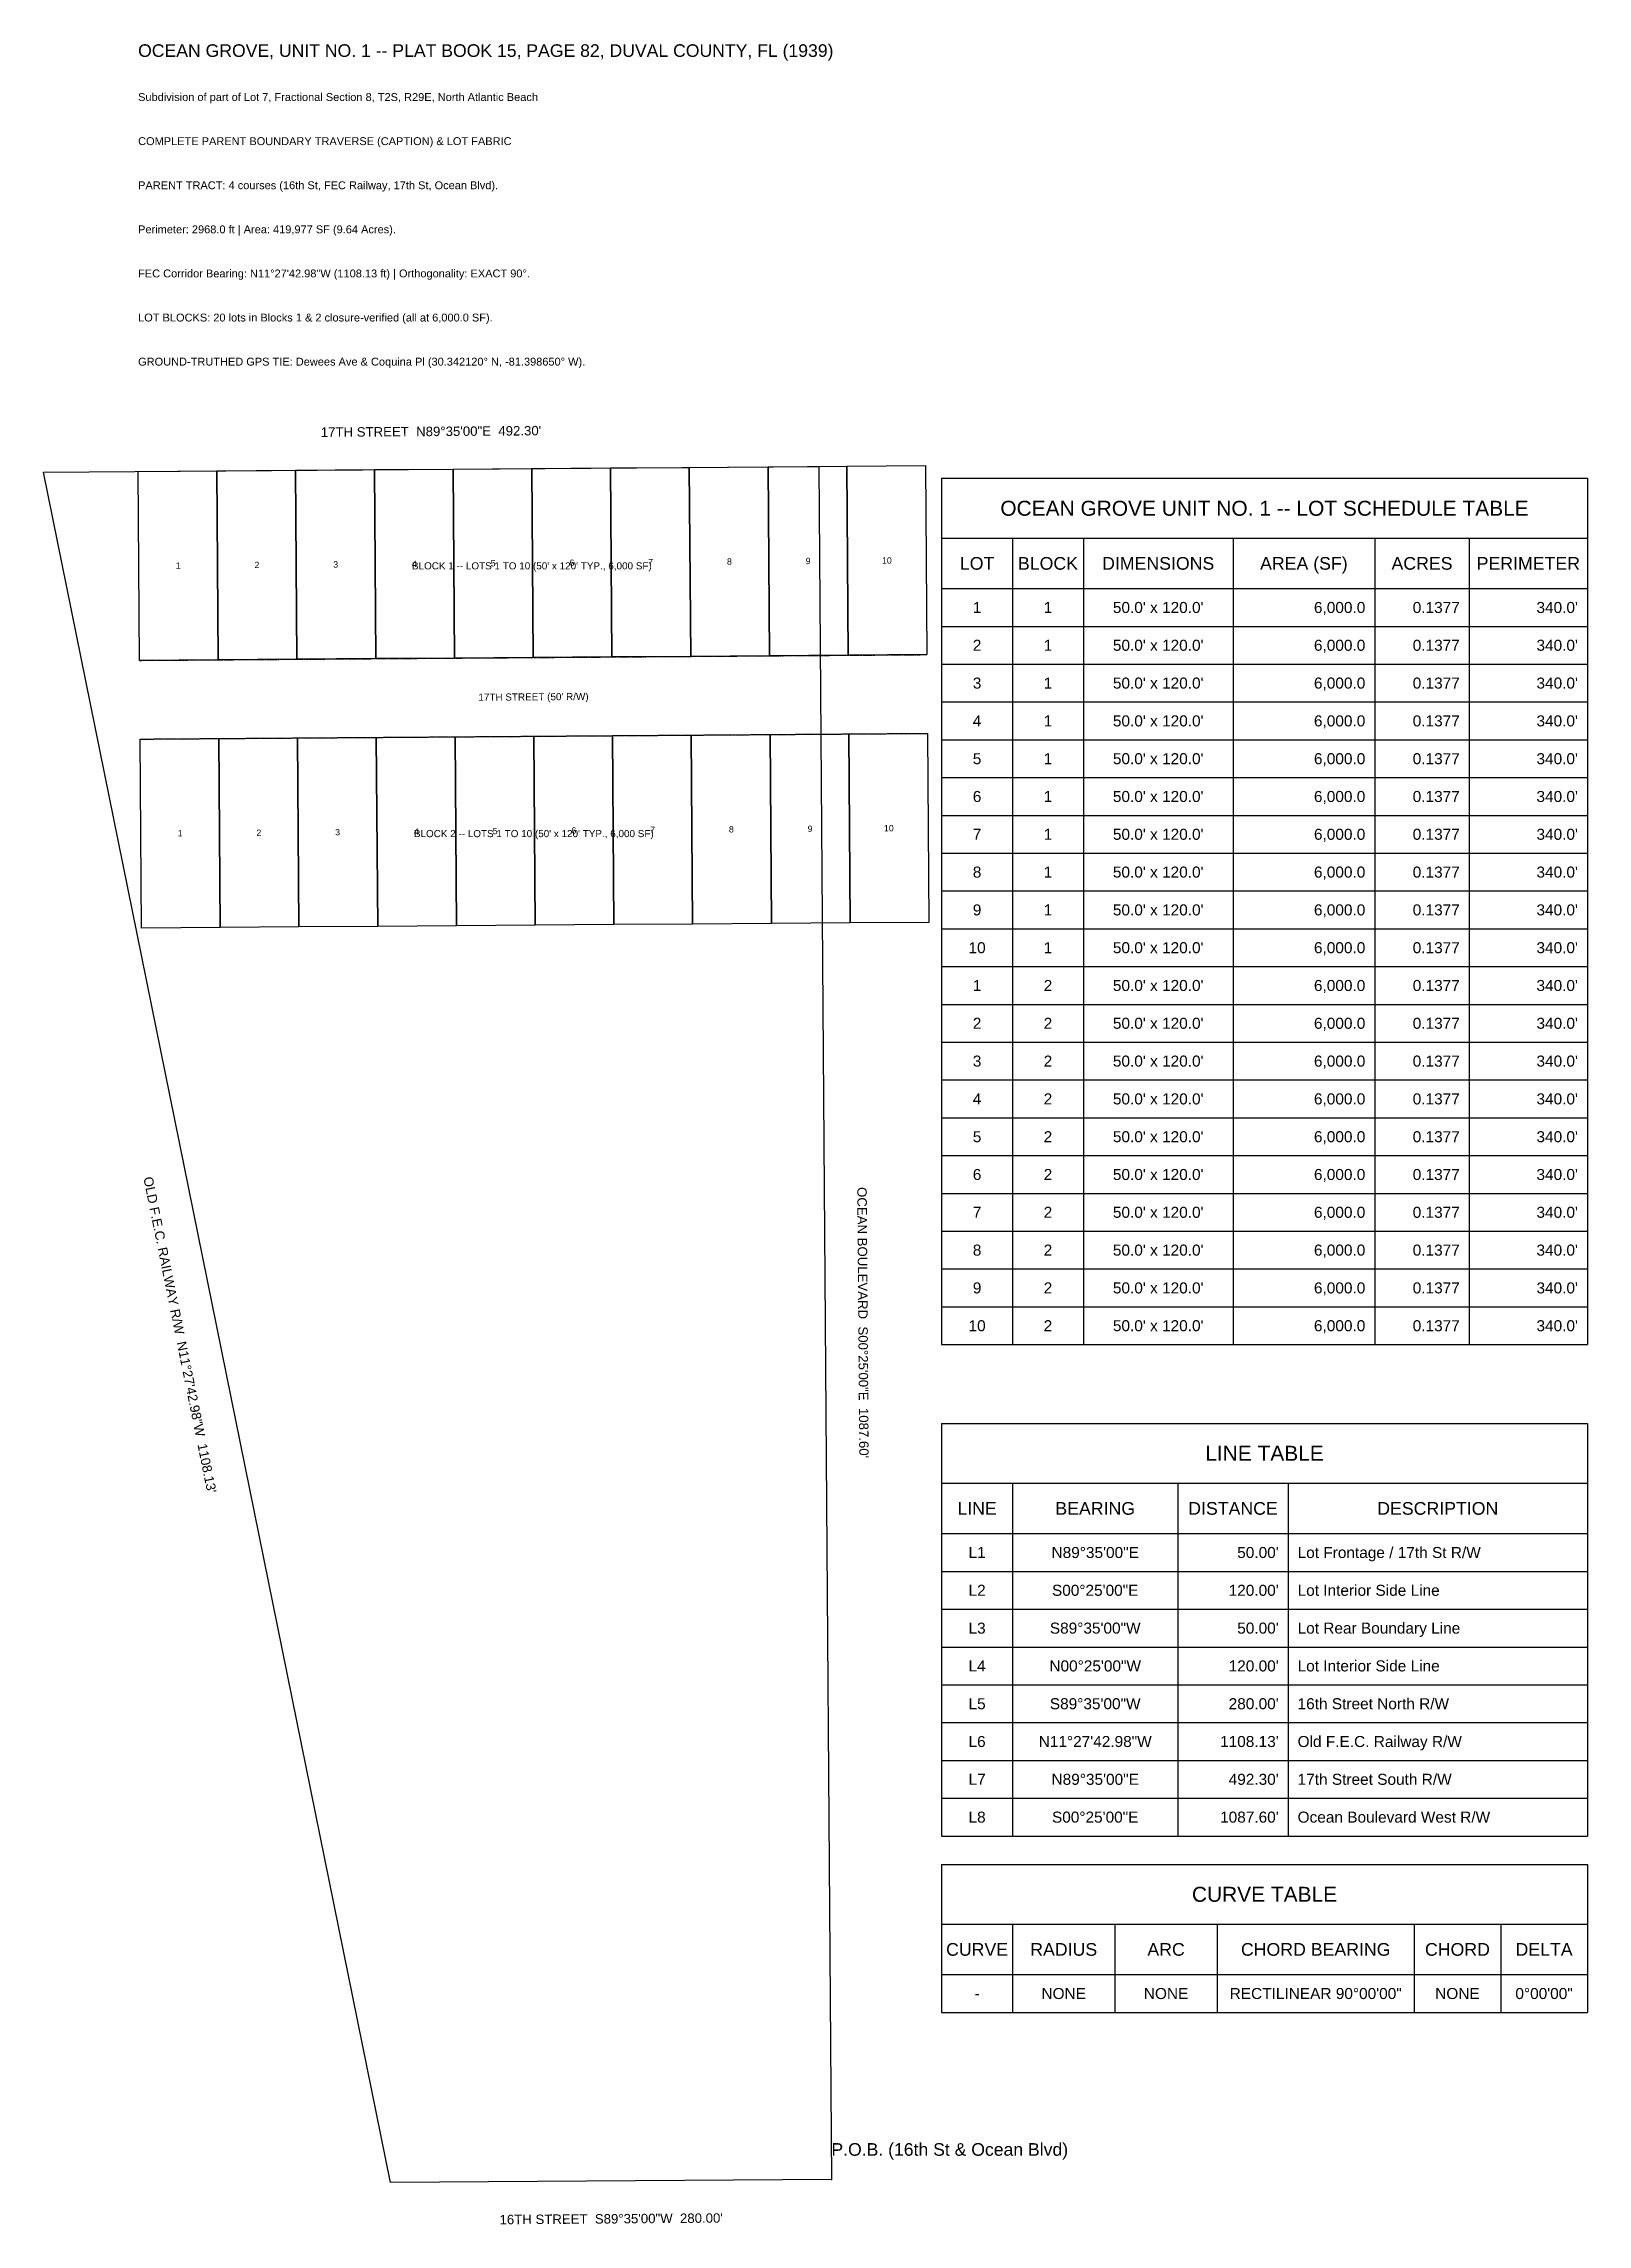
# Model space of a CAD drawing. Extents: x -500 to 480, y -29 to 1356.
import ezdxf
from ezdxf.enums import TextEntityAlignment as Align

# ---------------------------------------------------------------- set-up
doc = ezdxf.new("R2010")
doc.units = 0
for name, pattern in [('DASHED', [0.75, 0.5, -0.25]), ('ROT_-78.54', [0]), ('ROT_-89.58', [0]), ('ROT_0.42', [0])]:
    doc.linetypes.add(name, pattern=pattern)
for name, color, linetype in [('BOUNDARY', 7, 'CONTINUOUS'), ('CONTROL', 1, 'CONTINUOUS'), ('DIM-LABELS', 3, 'CONTINUOUS'), ('LOT_LINE', 4, 'CONTINUOUS'), ('ROW_STREET', 2, 'DASHED'), ('TABLE_BORDER', 7, 'CONTINUOUS'), ('TABLE_HEADER', 2, 'CONTINUOUS'), ('TABLE_TEXT', 7, 'CONTINUOUS'), ('TEXT-LABELS', 7, 'CONTINUOUS'), ('TITLEBLOCK', 2, 'CONTINUOUS')]:
    doc.layers.add(name, color=color, linetype=linetype)
doc.styles.get("Standard").update_dxf_attribs({"font": 'Arial'})

msp = doc.modelspace()

# ---------------------------------------------------------------- linework, layer by layer
at = {"layer": 'BOUNDARY'}
for p, q in [((-500.1962, 1083.9912), (-7.9092, 1087.5712)), ((-279.9926, -2.0362), (-500.1962, 1083.9912)), ((-7.9092, 1087.5712), (0, 0)), ((0, 0), (-279.9926, -2.0362))]:
    msp.add_line(p, q, dxfattribs=at)
at = {"layer": 'CONTROL'}
msp.add_point((0, 0), dxfattribs=at)
at = {"layer": 'LOT_LINE'}
for points in [[(-440.1977, 1084.4275), (-390.1991, 1084.7911), (-389.3264, 964.7943), (-439.3251, 964.4307)], [(-390.1991, 1084.7911), (-340.2004, 1085.1547), (-339.3277, 965.1579), (-389.3264, 964.7943)], [(-340.2004, 1085.1547), (-290.2017, 1085.5183), (-289.3291, 965.5215), (-339.3277, 965.1579)], [(-290.2017, 1085.5183), (-240.203, 1085.8819), (-239.3304, 965.8851), (-289.3291, 965.5215)], [(-240.203, 1085.8819), (-190.2044, 1086.2455), (-189.3317, 966.2487), (-239.3304, 965.8851)], [(-190.2044, 1086.2455), (-140.2057, 1086.6091), (-139.333, 966.6123), (-189.3317, 966.2487)], [(-140.2057, 1086.6091), (-90.207, 1086.9727), (-89.3343, 966.9759), (-139.333, 966.6123)], [(-90.207, 1086.9727), (-40.2083, 1087.3364), (-39.3357, 967.3395), (-89.3343, 966.9759)], [(-40.2083, 1087.3364), (9.7904, 1087.7), (10.663, 967.7031), (-39.3357, 967.3395)], [(9.7904, 1087.7), (59.789, 1088.0636), (60.6617, 968.0667), (10.663, 967.7031)], [(-438.9615, 914.432), (-388.9628, 914.7956), (-388.0902, 794.7988), (-438.0888, 794.4352)], [(-388.9628, 914.7956), (-338.9641, 915.1592), (-338.0915, 795.1624), (-388.0902, 794.7988)], [(-338.9641, 915.1592), (-288.9655, 915.5228), (-288.0928, 795.526), (-338.0915, 795.1624)], [(-288.9655, 915.5228), (-238.9668, 915.8864), (-238.0941, 795.8896), (-288.0928, 795.526)], [(-238.9668, 915.8864), (-188.9681, 916.25), (-188.0954, 796.2532), (-238.0941, 795.8896)], [(-188.9681, 916.25), (-138.9694, 916.6136), (-138.0968, 796.6168), (-188.0954, 796.2532)], [(-138.9694, 916.6136), (-88.9707, 916.9772), (-88.0981, 796.9804), (-138.0968, 796.6168)], [(-88.9707, 916.9772), (-38.9721, 917.3408), (-38.0994, 797.344), (-88.0981, 796.9804)], [(-38.9721, 917.3408), (11.0266, 917.7045), (11.8993, 797.7076), (-38.0994, 797.344)], [(11.0266, 917.7045), (61.0253, 918.0681), (61.898, 798.0712), (11.8993, 797.7076)]]:
    msp.add_lwpolyline(points, close=True, dxfattribs=at)
at = {"layer": 'ROW_STREET'}
for p, q in [((-439.3251, 964.4307), (60.6617, 968.0667)), ((-438.9615, 914.432), (61.0253, 918.0681))]:
    msp.add_line(p, q, dxfattribs=at)
at = {"layer": 'TABLE_BORDER'}
for p, q in [((70, 1080), (480, 1080)), ((70, 1080), (70, 530)), ((480, 1080), (480, 530)), ((70, 1042), (480, 1042)), ((115, 1042), (115, 1010)), ((160, 1042), (160, 1010)), ((255, 1042), (255, 1010)), ((345, 1042), (345, 1010)), ((405, 1042), (405, 1010)), ((70, 1010), (480, 1010)), ((115, 1010), (115, 530)), ((160, 1010), (160, 530)), ((255, 1010), (255, 530)), ((345, 1010), (345, 530)), ((405, 1010), (405, 530)), ((70, 986), (480, 986)), ((70, 962), (480, 962)), ((70, 938), (480, 938)), ((70, 914), (480, 914)), ((70, 890), (480, 890)), ((70, 866), (480, 866)), ((70, 842), (480, 842)), ((70, 818), (480, 818)), ((70, 794), (480, 794)), ((70, 770), (480, 770)), ((70, 746), (480, 746)), ((70, 722), (480, 722)), ((70, 698), (480, 698)), ((70, 674), (480, 674)), ((70, 650), (480, 650)), ((70, 626), (480, 626)), ((70, 602), (480, 602)), ((70, 578), (480, 578)), ((70, 554), (480, 554)), ((70, 530), (480, 530)), ((70, 530), (480, 530)), ((70, 480), (480, 480)), ((70, 480), (70, 218)), ((480, 480), (480, 218)), ((70, 442), (480, 442)), ((115, 442), (115, 410)), ((220, 442), (220, 410)), ((290, 442), (290, 410)), ((70, 410), (480, 410)), ((115, 410), (115, 218)), ((220, 410), (220, 218)), ((290, 410), (290, 218)), ((70, 386), (480, 386)), ((70, 362), (480, 362)), ((70, 338), (480, 338)), ((70, 314), (480, 314)), ((70, 290), (480, 290)), ((70, 266), (480, 266)), ((70, 242), (480, 242)), ((70, 218), (480, 218)), ((70, 218), (480, 218)), ((70, 200), (480, 200)), ((70, 200), (70, 106)), ((480, 200), (480, 106)), ((70, 162), (480, 162)), ((115, 162), (115, 130)), ((180, 162), (180, 130)), ((245, 162), (245, 130)), ((370, 162), (370, 130)), ((425, 162), (425, 130)), ((70, 130), (480, 130)), ((115, 130), (115, 106)), ((180, 130), (180, 106)), ((245, 130), (245, 106)), ((370, 130), (370, 106)), ((425, 130), (425, 106)), ((70, 106), (480, 106)), ((70, 106), (480, 106))]:
    msp.add_line(p, q, dxfattribs=at)

# ---------------------------------------------------------------- texts
at = {"layer": 'CONTROL'}
msp.add_text('P.O.B. (16th St & Ocean Blvd)', height=8, dxfattribs=at).set_placement((0, 15))
at = {"layer": 'DIM-LABELS', "linetype": 'ROT_0.42'}
for s, p in [('17TH STREET  N89%%d35\'00"E  492.30\'', (-254.2272, 1109.7806)), ('16TH STREET  S89%%d35\'00"W  280.00\'', (-139.8218, -25.0175))]:
    msp.add_text(s, height=6, rotation=0.42, dxfattribs=at).set_placement(p, align=Align.MIDDLE_CENTER)
at = {"layer": 'DIM-LABELS'}
for s, p in [("BLOCK 1 -- LOTS 1 TO 10 (50' x 120' TYP., 6,000 SF)", (-190.1977, 1024.4275)), ("BLOCK 2 -- LOTS 1 TO 10 (50' x 120' TYP., 6,000 SF)", (-188.9615, 854.432))]:
    msp.add_text(s, height=4.5, dxfattribs=at).set_placement(p, align=Align.MIDDLE_CENTER)
at = {"layer": 'DIM-LABELS', "linetype": 'ROT_-78.54'}
msp.add_text('OLD F.E.C. RAILWAY R/W  N11%%d27\'42.98"W  1108.13\'', height=6, rotation=-78.54, dxfattribs=at).set_placement((-413.6157, 536.2083), align=Align.MIDDLE_CENTER)
at = {"layer": 'DIM-LABELS', "linetype": 'ROT_-89.58'}
msp.add_text('OCEAN BOULEVARD  S00%%d25\'00"E  1087.60\'', height=6, rotation=-89.58, dxfattribs=at).set_placement((20.0448, 543.9602), align=Align.MIDDLE_CENTER)
at = {"layer": 'ROW_STREET', "linetype": 'ROT_0.42'}
msp.add_text("17TH STREET (50' R/W)", height=4.5, rotation=0.42, dxfattribs=at).set_placement((-189.1499, 941.2494), align=Align.MIDDLE_CENTER)
at = {"layer": 'TABLE_HEADER'}
for s, height, p in [('OCEAN GROVE UNIT NO. 1 -- LOT SCHEDULE TABLE', 9.5, (275, 1061)), ('LOT', 8.05, (92.5, 1026)), ('BLOCK', 8.05, (137.5, 1026)), ('DIMENSIONS', 8.05, (207.5, 1026)), ('AREA (SF)', 8.05, (300, 1026)), ('ACRES', 8.05, (375, 1026)), ('PERIMETER', 8.05, (442.5, 1026)), ('LINE TABLE', 9.5, (275, 461)), ('LINE', 8.05, (92.5, 426)), ('BEARING', 8.05, (167.5, 426)), ('DISTANCE', 8.05, (255, 426)), ('DESCRIPTION', 8.05, (385, 426)), ('CURVE TABLE', 9.5, (275, 181)), ('CURVE', 8.05, (92.5, 146)), ('RADIUS', 8.05, (147.5, 146)), ('ARC', 8.05, (212.5, 146)), ('CHORD BEARING', 8.05, (307.5, 146)), ('CHORD', 8.05, (397.5, 146)), ('DELTA', 8.05, (452.5, 146))]:
    msp.add_text(s, height=height, dxfattribs=at).set_placement(p, align=Align.MIDDLE_CENTER)
at = {"layer": 'TABLE_TEXT'}
for s, p in [('1', (92.5, 998)), ('1', (137.5, 998)), ("50.0' x 120.0'", (207.5, 998)), ('2', (92.5, 974)), ('1', (137.5, 974)), ("50.0' x 120.0'", (207.5, 974)), ('3', (92.5, 950)), ('1', (137.5, 950)), ("50.0' x 120.0'", (207.5, 950)), ('4', (92.5, 926)), ('1', (137.5, 926)), ("50.0' x 120.0'", (207.5, 926)), ('5', (92.5, 902)), ('1', (137.5, 902)), ("50.0' x 120.0'", (207.5, 902)), ('6', (92.5, 878)), ('1', (137.5, 878)), ("50.0' x 120.0'", (207.5, 878)), ('7', (92.5, 854)), ('1', (137.5, 854)), ("50.0' x 120.0'", (207.5, 854)), ('8', (92.5, 830)), ('1', (137.5, 830)), ("50.0' x 120.0'", (207.5, 830)), ('9', (92.5, 806)), ('1', (137.5, 806)), ("50.0' x 120.0'", (207.5, 806)), ('10', (92.5, 782)), ('1', (137.5, 782)), ("50.0' x 120.0'", (207.5, 782)), ('2', (137.5, 758)), ("50.0' x 120.0'", (207.5, 758)), ('1', (92.5, 758)), ('2', (92.5, 734)), ('2', (137.5, 734)), ("50.0' x 120.0'", (207.5, 734)), ('3', (92.5, 710)), ('2', (137.5, 710)), ("50.0' x 120.0'", (207.5, 710)), ('4', (92.5, 686)), ('2', (137.5, 686)), ("50.0' x 120.0'", (207.5, 686)), ('5', (92.5, 662)), ('2', (137.5, 662)), ("50.0' x 120.0'", (207.5, 662)), ('6', (92.5, 638)), ('2', (137.5, 638)), ("50.0' x 120.0'", (207.5, 638)), ('7', (92.5, 614)), ('2', (137.5, 614)), ("50.0' x 120.0'", (207.5, 614)), ('8', (92.5, 590)), ('2', (137.5, 590)), ("50.0' x 120.0'", (207.5, 590)), ('9', (92.5, 566)), ('2', (137.5, 566)), ("50.0' x 120.0'", (207.5, 566)), ('10', (92.5, 542)), ('2', (137.5, 542)), ("50.0' x 120.0'", (207.5, 542)), ('N89%%d35\'00"E', (167.5, 398)), ('L1', (92.5, 398)), ('L2', (92.5, 374)), ('S00%%d25\'00"E', (167.5, 374)), ('L3', (92.5, 350)), ('S89%%d35\'00"W', (167.5, 350)), ('L4', (92.5, 326)), ('N00%%d25\'00"W', (167.5, 326)), ('L5', (92.5, 302)), ('S89%%d35\'00"W', (167.5, 302)), ('L6', (92.5, 278)), ('N11%%d27\'42.98"W', (167.5, 278)), ('L7', (92.5, 254)), ('N89%%d35\'00"E', (167.5, 254)), ('L8', (92.5, 230)), ('S00%%d25\'00"E', (167.5, 230)), ('-', (92.5, 118)), ('NONE', (147.5, 118)), ('NONE', (212.5, 118)), ('RECTILINEAR 90%%d00\'00"', (307.5, 118)), ('NONE', (397.5, 118)), ('0%%d00\'00"', (452.5, 118))]:
    msp.add_text(s, height=7, dxfattribs=at).set_placement(p, align=Align.MIDDLE_CENTER)
for s, p in [('6,000.0', (339, 998)), ('0.1377', (399, 998)), ("340.0'", (474, 998)), ('6,000.0', (339, 974)), ('0.1377', (399, 974)), ("340.0'", (474, 974)), ('6,000.0', (339, 950)), ('0.1377', (399, 950)), ("340.0'", (474, 950)), ('6,000.0', (339, 926)), ('0.1377', (399, 926)), ("340.0'", (474, 926)), ('6,000.0', (339, 902)), ('0.1377', (399, 902)), ("340.0'", (474, 902)), ('6,000.0', (339, 878)), ('0.1377', (399, 878)), ("340.0'", (474, 878)), ('6,000.0', (339, 854)), ('0.1377', (399, 854)), ("340.0'", (474, 854)), ('6,000.0', (339, 830)), ('0.1377', (399, 830)), ("340.0'", (474, 830)), ('6,000.0', (339, 806)), ('0.1377', (399, 806)), ("340.0'", (474, 806)), ('6,000.0', (339, 782)), ('0.1377', (399, 782)), ("340.0'", (474, 782)), ('6,000.0', (339, 758)), ('0.1377', (399, 758)), ("340.0'", (474, 758)), ('6,000.0', (339, 734)), ('0.1377', (399, 734)), ("340.0'", (474, 734)), ('6,000.0', (339, 710)), ('0.1377', (399, 710)), ("340.0'", (474, 710)), ('6,000.0', (339, 686)), ('0.1377', (399, 686)), ("340.0'", (474, 686)), ('6,000.0', (339, 662)), ('0.1377', (399, 662)), ("340.0'", (474, 662)), ('6,000.0', (339, 638)), ('0.1377', (399, 638)), ("340.0'", (474, 638)), ('6,000.0', (339, 614)), ('0.1377', (399, 614)), ("340.0'", (474, 614)), ('6,000.0', (339, 590)), ('0.1377', (399, 590)), ("340.0'", (474, 590)), ('6,000.0', (339, 566)), ('0.1377', (399, 566)), ("340.0'", (474, 566)), ('6,000.0', (339, 542)), ('0.1377', (399, 542)), ("340.0'", (474, 542)), ("50.00'", (284, 398)), ("120.00'", (284, 374)), ("50.00'", (284, 350)), ("120.00'", (284, 326)), ("280.00'", (284, 302)), ("1108.13'", (284, 278)), ("492.30'", (284, 254)), ("1087.60'", (284, 230))]:
    msp.add_text(s, height=7, dxfattribs=at).set_placement(p, align=Align.MIDDLE_RIGHT)
for s, p in [('Lot Frontage / 17th St R/W', (296, 398)), ('Lot Interior Side Line', (296, 374)), ('Lot Rear Boundary Line', (296, 350)), ('Lot Interior Side Line', (296, 326)), ('16th Street North R/W', (296, 302)), ('Old F.E.C. Railway R/W', (296, 278)), ('17th Street South R/W', (296, 254)), ('Ocean Boulevard West R/W', (296, 230))]:
    msp.add_text(s, height=7, dxfattribs=at).set_placement(p, align=Align.MIDDLE_LEFT)
at = {"layer": 'TEXT-LABELS'}
for s, p in [('1', (-414.7621, 1024.6109)), ('2', (-364.7634, 1024.9745)), ('3', (-314.7647, 1025.3381)), ('4', (-264.766, 1025.7017)), ('5', (-214.7674, 1026.0653)), ('6', (-164.7687, 1026.4289)), ('7', (-114.77, 1026.7925)), ('8', (-64.7713, 1027.1561)), ('9', (-14.7727, 1027.5197)), ('10', (35.226, 1027.8833)), ('6', (-163.5324, 856.4334)), ('7', (-113.5338, 856.797)), ('8', (-63.5351, 857.1606)), ('9', (-13.5364, 857.5242)), ('10', (36.4623, 857.8878)), ('1', (-413.5258, 854.6154)), ('2', (-363.5271, 854.979)), ('3', (-313.5285, 855.3426)), ('4', (-263.5298, 855.7062)), ('5', (-213.5311, 856.0698))]:
    msp.add_text(s, height=4, dxfattribs=at).set_placement(p, align=Align.MIDDLE_CENTER)
at = {"layer": 'TITLEBLOCK'}
for s, height, p in [('OCEAN GROVE, UNIT NO. 1 -- PLAT BOOK 15, PAGE 82, DUVAL COUNTY, FL (1939)', 8, (-440.1962, 1347.5712)), ('Subdivision of part of Lot 7, Fractional Section 8, T2S, R29E, North Atlantic Beach', 5, (-440.1962, 1319.5712)), ('COMPLETE PARENT BOUNDARY TRAVERSE (CAPTION) & LOT FABRIC', 5, (-440.1962, 1291.5712)), ('PARENT TRACT: 4 courses (16th St, FEC Railway, 17th St, Ocean Blvd).', 5, (-440.1962, 1263.5712)), ('Perimeter: 2968.0 ft | Area: 419,977 SF (9.64 Acres).', 5, (-440.1962, 1235.5712)), ('FEC Corridor Bearing: N11%%d27\'42.98"W (1108.13 ft) | Orthogonality: EXACT 90%%d.', 5, (-440.1962, 1207.5712)), ('LOT BLOCKS: 20 lots in Blocks 1 & 2 closure-verified (all at 6,000.0 SF).', 5, (-440.1962, 1179.5712)), ('GROUND-TRUTHED GPS TIE: Dewees Ave & Coquina Pl (30.342120%%d N, -81.398650%%d W).', 5, (-440.1962, 1151.5712))]:
    msp.add_text(s, height=height, dxfattribs=at).set_placement(p)

doc.saveas('drawing.dxf')
